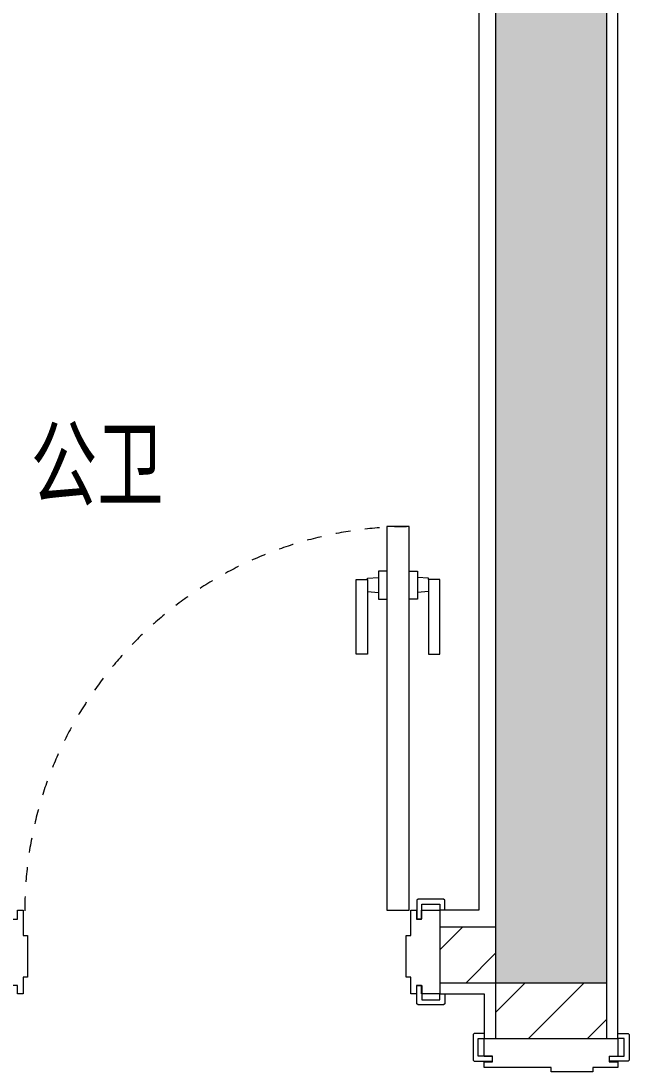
# Model space of a CAD drawing. Header units: millimetres. Extents: x 2743 to 23161, y 1473 to 16816.
# Drawn here: x 16038 to 17130, y 9987 to 11862 of the extents above; entities that cross this region are included whole.
import ezdxf

# ---------------------------------------------------------------- set-up
doc = ezdxf.new("R2010")
doc.units = ezdxf.units.MM
doc.linetypes.add('JZ-I-虚线', pattern=[52.92, 26.46, -26.46])
for name, color, linetype, lineweight, true_color in [('A-DOOR', 30, 'Continuous', 9, 0xff7f00), ('A-DOOR-3', 9, 'JZ-I-虚线', 5, 0x808080), ('A-DOOR-FRAM', 30, 'Continuous', 9, 0xff7f00), ('A-新建墙体', 7, 'Continuous', 18, 0x848400), ('A-新建墙体-1', 9, 'Continuous', 18, 0x808080), ('A-新建墙体-2', 9, 'Continuous', 5, 0x808080), ('A-新建墙体-3', 7, 'Continuous', 9, 0xff8080), ('G-ANNO-TEXT-1', 7, 'Continuous', 5, 0x008000)]:
    doc.layers.add(name, color=color, linetype=linetype, lineweight=lineweight, true_color=true_color)
doc.styles.add('宋体_1', font='', dxfattribs={"width": 0.7, "height": 125})
doc.styles.get('宋体_1').set_extended_font_data('SimSun')
pattern_1 = [(45, (7626.65, 1984.6), (-53.033, 53.033), [])]

# ---------------------------------------------------------------- blocks, each defined once
blk = doc.blocks.new('I-W-门套 - 标准-15010079-02平面布置及立面索引')
at = {"layer": 'A-DOOR'}
for p, q in [((-430.6, 18), (-428.6, 20)), ((-428.6, 20), (-382.6, 20)), ((-382.6, 20), (-380.6, 18)), ((-430.6, 0), (-430.6, 18)), ((-421.6, 11), (-421.6, 0)), ((-389.6, 11), (-421.6, 11)), ((-389.6, -15), (-389.6, 11)), ((-380.6, 18), (-380.6, -15)), ((-380.6, -15), (-389.6, -15))]:
    blk.add_line(p, q, dxfattribs=at)
blk = doc.blocks.new('I-W-门套 - 标准-14671693-02平面布置及立面索引')
at = {"layer": 'A-DOOR'}
for p, q in [((-430.6, 0), (-430.6, -18)), ((-421.6, -11), (-421.6, 0)), ((-380.6, 15), (-389.6, 15)), ((-389.6, 15), (-389.6, -11)), ((-380.6, -18), (-380.6, 15)), ((-430.6, -18), (-428.6, -20)), ((-389.6, -11), (-421.6, -11)), ((-382.6, -20), (-380.6, -18)), ((-428.6, -20), (-382.6, -20))]:
    blk.add_line(p, q, dxfattribs=at)
blk = doc.blocks.new('I-W-门框 - 标准-14994553-02平面布置及立面索引')
at = {"layer": 'A-DOOR-FRAM'}
for p, q in [((-650, 0), (-617.5, 0)), ((-617.5, 0), (-617.5, -15)), ((-608, 0), (-598, 0)), ((-608, -15), (-608, 0)), ((-598, 0), (-598, -120)), ((198, 0), (208, 0)), ((198, -120), (198, 0)), ((208, 0), (208, -15)), ((217.5, 0), (250, 0)), ((217.5, -15), (217.5, 0)), ((-617.5, -15), (-608, -15)), ((208, -15), (217.5, -15)), ((-598, -120), (-590, -120)), ((-590, -120), (-590, -195)), ((190, -120), (198, -120)), ((190, -195), (190, -120)), ((-598, -195), (-598, -240)), ((-590, -195), (-598, -195)), ((198, -195), (190, -195)), ((198, -240), (198, -195)), ((-617.5, -224), (-617.5, -240)), ((-608, -224), (-617.5, -224)), ((-608, -240), (-608, -224)), ((208, -224), (208, -240)), ((217.5, -224), (208, -224)), ((217.5, -240), (217.5, -224)), ((-617.5, -240), (-650, -240)), ((-598, -240), (-608, -240)), ((208, -240), (198, -240)), ((250, -240), (217.5, -240))]:
    blk.add_line(p, q, dxfattribs=at)
blk = doc.blocks.new('I-W-门套 - 标准-14671694-02平面布置及立面索引')
at = {"layer": 'A-DOOR'}
for p, q in [((-430.6, 18), (-428.6, 20)), ((-428.6, 20), (-382.6, 20)), ((-382.6, 20), (-380.6, 18)), ((-430.6, 0), (-430.6, 18)), ((-421.6, 11), (-421.6, 0)), ((-389.6, 11), (-421.6, 11)), ((-389.6, -15), (-389.6, 11)), ((-380.6, 18), (-380.6, -15)), ((-380.6, -15), (-389.6, -15))]:
    blk.add_line(p, q, dxfattribs=at)
blk = doc.blocks.new('I-X-通用门板平面二维详图 - 标准-14656551-02平面布置及立面索引')
at = {"layer": 'A-DOOR'}
for p, q in [((345, 690), (305, 690)), ((305, 690), (305, 1)), ((345, 1), (345, 690)), ((305, 610), (290.1, 610)), ((290.1, 610), (290.1, 560)), ((345, 610), (359.9, 610)), ((359.9, 610), (359.9, 560)), ((250, 595.4), (270.1, 595.4)), ((250, 460.9), (250, 595.4)), ((270.1, 597.4), (290.1, 598.8)), ((270.1, 595.4), (270.1, 597.4)), ((270.1, 595.4), (270.1, 460.9)), ((379.9, 597.4), (359.9, 598.8)), ((379.9, 595.4), (379.9, 597.4)), ((400, 595.4), (379.9, 595.4)), ((379.9, 595.4), (379.9, 460.9)), ((400, 460.9), (400, 595.4)), ((270.1, 573.4), (290.1, 572)), ((379.9, 573.4), (359.9, 572)), ((290.1, 560), (305, 560)), ((359.9, 560), (345, 560)), ((270.1, 460.9), (250, 460.9)), ((379.9, 460.9), (400, 460.9)), ((305, 1), (345, 1))]:
    blk.add_line(p, q, dxfattribs=at)
at = {"layer": 'A-DOOR-3'}
blk.add_arc((345, 0), 690, 90, 180, dxfattribs=at)
blk = doc.blocks.new('I-W-门框 - 标准-V18-02平面布置及立面索引')
at = {"layer": 'A-DOOR-FRAM'}
for p, q in [((-650, 0), (-617.5, 0)), ((-617.5, 0), (-617.5, -15)), ((-608, 0), (-598, 0)), ((-608, -15), (-608, 0)), ((-598, 0), (-598, -30)), ((98, 0), (108, 0)), ((98, -30), (98, 0)), ((108, 0), (108, -15)), ((117.5, 0), (150, 0)), ((117.5, -15), (117.5, 0)), ((-617.5, -15), (-608, -15)), ((108, -15), (117.5, -15)), ((-598, -30), (-590, -30)), ((-590, -30), (-590, -105)), ((90, -30), (98, -30)), ((90, -105), (90, -30)), ((-598, -105), (-598, -150)), ((-590, -105), (-598, -105)), ((98, -105), (90, -105)), ((98, -150), (98, -105)), ((-617.5, -150), (-650, -150)), ((-617.5, -134), (-617.5, -150)), ((-608, -134), (-617.5, -134)), ((-608, -150), (-608, -134)), ((-598, -150), (-608, -150)), ((108, -150), (98, -150)), ((108, -134), (108, -150)), ((117.5, -134), (108, -134)), ((117.5, -150), (117.5, -134)), ((150, -150), (117.5, -150))]:
    blk.add_line(p, q, dxfattribs=at)

msp = doc.modelspace()

# ---------------------------------------------------------------- hatches: boundary and pattern name
at = {"layer": 'A-新建墙体-1'}
msp.add_hatch(color=256, dxfattribs=at).paths.add_polyline_path([(16890.1, 10134.6), (17090.1, 10134.6), (17090.1, 12034.6), (16890.1, 12034.6), (16890.1, 10156.4)], flags=0)
at = {"layer": 'A-新建墙体-2'}
h = msp.add_hatch(dxfattribs=at)
h.set_pattern_fill('FP_1', color=256, style=0, pattern_type=2)
h.set_pattern_definition(pattern_1)
h.paths.add_polyline_path([(16890.1, 10134.6), (16890.1, 10234.6), (16790.1, 10234.6), (16790.1, 10134.6), (16870.1, 10134.6)], flags=0)
h.paths.add_polyline_path([(15621, 10134.6), (15990.1, 10134.6), (15990.1, 10234.6), (15090.1, 10234.6), (15090.1, 10134.6), (15174.1, 10134.6)], flags=0)
h.paths.add_polyline_path([(14190.1, 10134.6), (14190.1, 10234.6), (12390.1, 10234.6), (12390.1, 10134.6), (12939.5, 10134.6)], flags=0)
h = msp.add_hatch(dxfattribs=at)
h.set_pattern_fill('FP_1', color=256, style=0, pattern_type=2)
h.set_pattern_definition(pattern_1)
h.paths.add_polyline_path([(16890.1, 9034.6), (17090.1, 9034.6), (17090.1, 9134.6), (16890.1, 9134.6)], flags=0)
h.paths.add_polyline_path([(16961.7, 10034.6), (17090.1, 10034.6), (17090.1, 10134.6), (16890.1, 10134.6), (16890.1, 10034.6)], flags=0)

# ---------------------------------------------------------------- linework, layer by layer
at = {"layer": 'A-新建墙体'}
for p, q in [((16890.1, 12834.6), (16890.1, 10034.6)), ((17090.1, 10034.6), (17090.1, 12834.6)), ((16890.1, 10234.6), (16790.1, 10234.6)), ((16790.1, 10234.6), (16790.1, 10134.6)), ((16790.1, 10134.6), (17090.1, 10134.6)), ((16890.1, 10034.6), (17090.1, 10034.6))]:
    msp.add_line(p, q, dxfattribs=at)
at = {"layer": 'A-新建墙体-3'}
for p, q in [((16860.1, 12804.6), (16860.1, 10264.6)), ((17110.1, 10034.6), (17110.1, 12614.6)), ((16860.1, 10264.6), (16790.1, 10264.6)), ((16790.1, 10264.6), (16790.1, 10234.6)), ((16790.1, 10134.6), (16790.1, 10114.6)), ((16790.1, 10114.6), (16870.1, 10114.6)), ((16870.1, 10114.6), (16870.1, 10034.6)), ((16870.1, 10034.6), (16890.1, 10034.6)), ((16890.1, 10034.6), (16890.1, 10034.6)), ((17090.1, 10034.6), (17090.1, 10034.6)), ((17090.1, 10034.6), (17110.1, 10034.6))]:
    msp.add_line(p, q, dxfattribs=at)

# ---------------------------------------------------------------- block references
at = {"layer": 'A-DOOR'}
msp.add_blockref('I-X-通用门板平面二维详图 - 标准-14656551-02平面布置及立面索引', (16390.1, 10263.6), dxfattribs=at)
for name, p, rotation in [('I-W-门套 - 标准-14671693-02平面布置及立面索引', (16368.5, 10264.6), 180), ('I-W-门框 - 标准-V18-02平面布置及立面索引', (16140.1, 10114.6), 180), ('I-W-门套 - 标准-14671694-02平面布置及立面索引', (16368.5, 10114.6), 180), ('I-W-门套 - 标准-14671693-02平面布置及立面索引', (16870.1, 9613), 269.9999999999999), ('I-W-门框 - 标准-14994553-02平面布置及立面索引', (16870.1, 9784.6), 89.9999999999999), ('I-W-门套 - 标准-15010079-02平面布置及立面索引', (17110.1, 9613), 270.0000000000001)]:
    msp.add_blockref(name, p, dxfattribs=dict(at, rotation=rotation))

# ---------------------------------------------------------------- texts
at = {"layer": 'G-ANNO-TEXT-1', "insert": (16055.7, 11129), "char_height": 125, "width": 264.418, "attachment_point": 1, "line_spacing_factor": 0.877739, "style": '宋体_1'}
msp.add_mtext('\\pxt2.24,4.48,6.72,8.96,11.2,13.44,15.68,17.92,20.16,22.4,24.64,26.88,29.12,31.36,33.6,35.84,38.08,40.32,42.56,44.8,47.04,49.28,51.52,53.76,56,58.24,60.48,62.72,64.96,67.2,69.44,71.68;{公卫}', dxfattribs=at)

doc.saveas('drawing.dxf')
